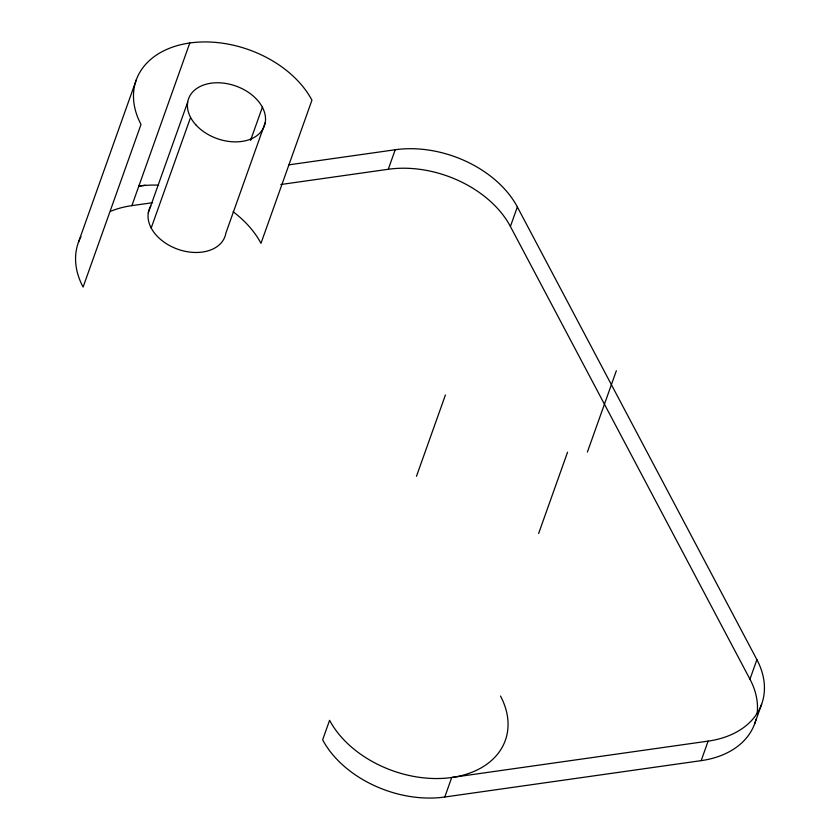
<?xml version="1.0" encoding="UTF-8"?>
<svg xmlns="http://www.w3.org/2000/svg" width="840" height="840" viewBox="0 0 840 840"><rect width="100%" height="100%" fill="white"/><g stroke="black" fill="none" stroke-linecap="round" stroke-linejoin="round"><path stroke-width="1.26" d="M78.424 242.382L136.343 79.727M111.006 211.134A95.844 66.454 19.6 0 1 131.88 205.632L189.798 42.987A95.844 66.454 19.6 0 1 311.945 100.191L260.978 243.327A95.844 66.454 19.6 0 0 233.111 211.712M148.302 212.772L187.688 102.165M151.2 228.008L190.585 117.411M250.561 140.406L262.374 107.226M265.262 122.472L225.887 233.069A40.257 27.909 19.6 0 1 177.471 249.123A40.257 27.909 19.6 0 1 150.822 205.926M280.791 184.517L388.269 169.271L395.22 149.751A95.844 66.454 19.6 0 1 517.356 206.955L756.903 659.673L749.952 679.193A95.844 66.454 19.6 0 1 757.029 714.242M416.462 476.312L445.421 394.989M749.952 679.193L510.405 226.475L517.356 206.955M756.903 659.673A95.844 66.454 19.6 0 1 708.12 741.122L451.731 777.494A95.844 66.454 19.6 0 1 329.595 720.29L322.644 739.809A95.844 66.454 19.6 0 0 444.78 797.013L451.731 777.494A95.844 66.454 19.6 0 0 500.514 696.045M538.608 533.526L567.567 452.193M587.391 452.067L616.35 370.745M444.78 797.013L701.169 760.641L708.12 741.122M754.625 723.901L761.575 704.382M145.299 185.199L138.831 186.123A95.844 66.454 19.6 0 1 158.603 185.157M289.034 164.819L395.22 149.751M131.88 205.632L152.597 202.703M189.798 42.987A95.844 66.454 19.6 0 0 141.015 124.436L83.097 287.091A95.844 66.454 19.6 0 1 80.966 236.691M388.269 169.271A95.844 66.454 19.6 0 1 510.405 226.475M756.084 719.145A95.844 66.454 19.6 0 1 701.169 760.641M195.793 124.772A40.257 27.909 19.6 0 0 262.752 129.308A40.257 27.909 19.6 0 0 220.889 82.877A40.257 27.909 19.6 0 0 195.793 124.772"/></g></svg>
